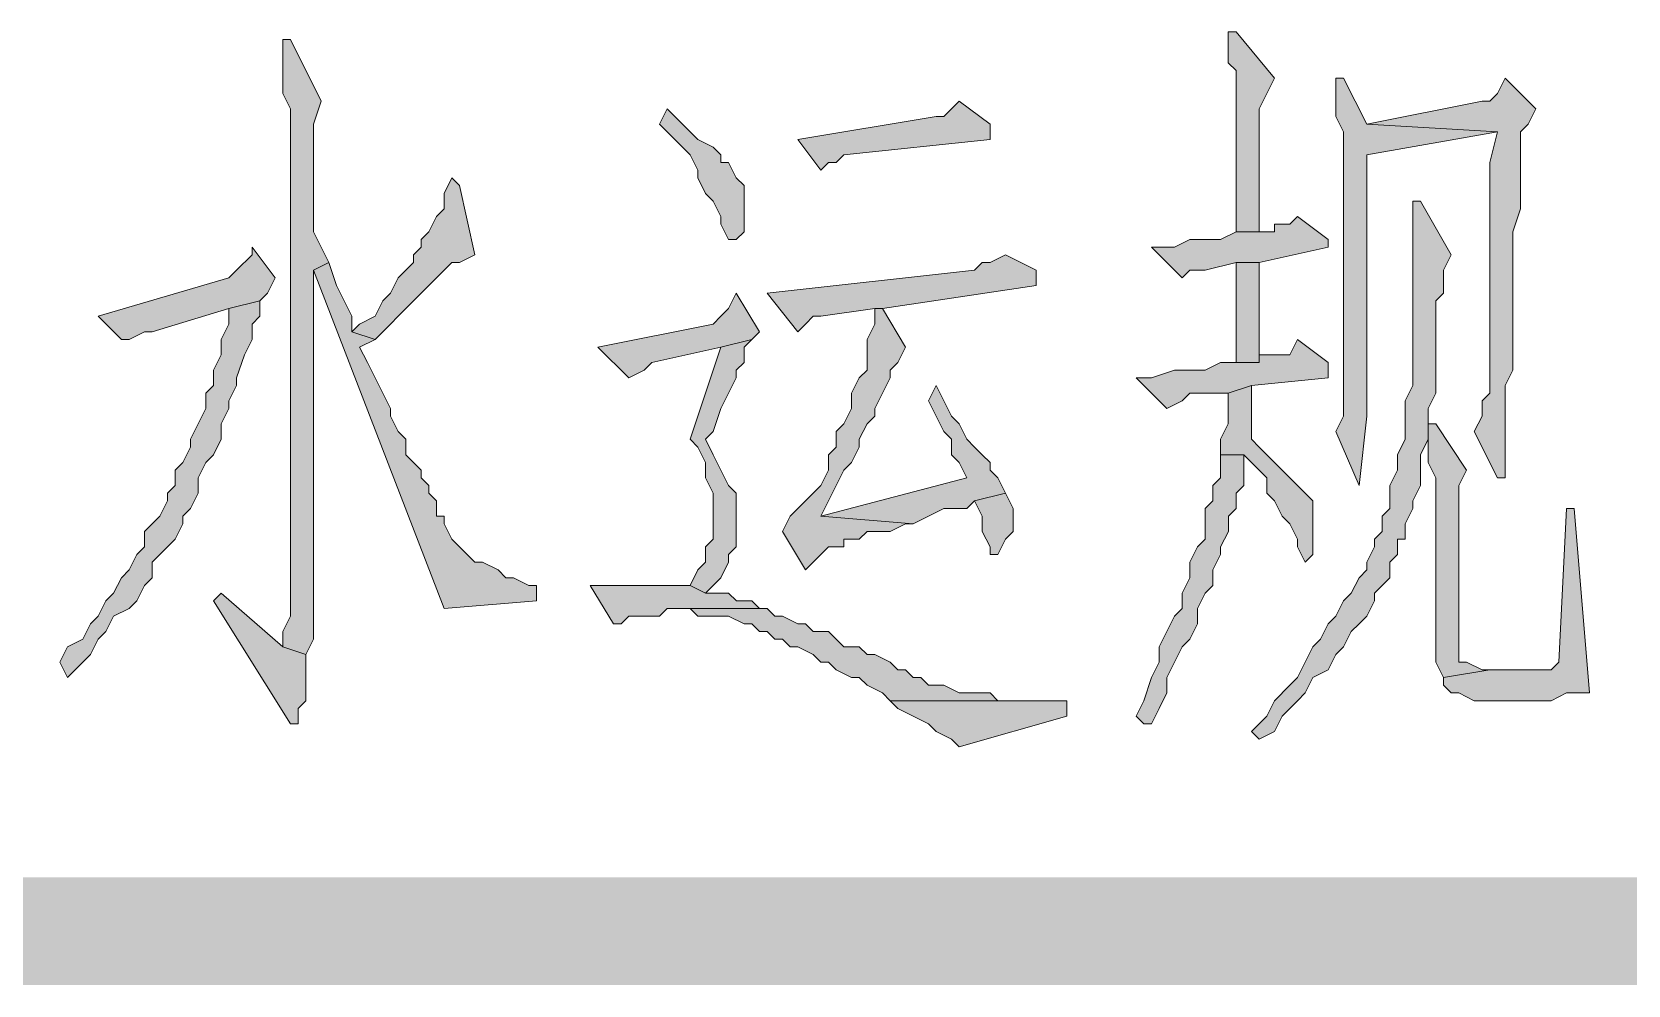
# Model space of a CAD drawing. Header units: millimetres. Extents: x 24 to 410, y 10 to 282.
# Drawn here: x 36.38 to 45.17, y 9.65 to 14.9 of the extents above; entities that cross this region are included whole.
import ezdxf

# ---------------------------------------------------------------- set-up
doc = ezdxf.new("R2010")
doc.units = ezdxf.units.MM

msp = doc.modelspace()

# ---------------------------------------------------------------- hatches: boundary and pattern name
h = msp.add_hatch(color=7)
h.dxf.hatch_style = 2
h.paths.add_polyline_path([(37.803667, 14.859), (37.761333, 14.859), (37.761333, 14.732), (37.761333, 14.562667), (37.803667, 14.478), (37.803667, 11.684), (37.761333, 11.599333), (37.761333, 11.514667), (37.888333, 11.472333), (37.930667, 11.557), (37.930667, 12.954), (37.930667, 13.081), (37.930667, 13.589), (38.015333, 13.631333), (37.973, 13.716), (37.930667, 13.800667), (37.930667, 14.393333), (37.973, 14.520333)])
h = msp.add_hatch(color=7)
h.dxf.hatch_style = 2
h.paths.add_polyline_path([(43.010667, 14.901333), (42.968333, 14.901333), (42.968333, 14.859), (42.968333, 14.732), (43.010667, 14.689667), (43.010667, 13.800667), (43.137667, 13.800667), (43.137667, 14.478), (43.18, 14.562667), (43.222333, 14.647333)])
h = msp.add_hatch(color=7)
h.dxf.hatch_style = 2
h.paths.add_polyline_path([(43.603333, 14.647333), (43.561, 14.647333), (43.561, 14.520333), (43.561, 14.435667), (43.603333, 14.351), (43.603333, 12.784667), (43.561, 12.7), (43.688, 12.403667), (43.730333, 12.784667), (43.730333, 14.224), (44.45, 14.351), (43.730333, 14.393333)])
h = msp.add_hatch(color=7)
h.dxf.hatch_style = 2
h.paths.add_polyline_path([(44.492333, 14.647333), (44.45, 14.562667), (44.407667, 14.520333), (44.365333, 14.520333), (43.730333, 14.393333), (44.45, 14.351), (44.407667, 14.181667), (44.407667, 12.911667), (44.365333, 12.869333), (44.365333, 12.784667), (44.323, 12.7), (44.45, 12.446), (44.492333, 12.446), (44.492333, 12.488333), (44.492333, 12.954), (44.534667, 13.038667), (44.534667, 13.800667), (44.577, 13.927667), (44.577, 14.351), (44.619333, 14.393333), (44.661667, 14.478)])
h = msp.add_hatch(color=7)
h.dxf.hatch_style = 2
h.paths.add_polyline_path([(41.486667, 14.520333), (41.444333, 14.478), (41.402, 14.435667), (41.359667, 14.435667), (40.597667, 14.308667), (40.724667, 14.139333), (40.767, 14.181667), (40.809333, 14.181667), (40.851667, 14.224), (41.656, 14.308667), (41.656, 14.393333)])
h = msp.add_hatch(color=7)
h.dxf.hatch_style = 2
h.paths.add_polyline_path([(39.878, 14.478), (39.835667, 14.393333), (39.878, 14.351), (39.962667, 14.266333), (40.005, 14.224), (40.047333, 14.139333), (40.047333, 14.097), (40.089667, 14.012333), (40.132, 13.97), (40.174333, 13.885333), (40.174333, 13.843), (40.216667, 13.758333), (40.259, 13.758333), (40.301333, 13.800667), (40.301333, 14.054667), (40.259, 14.097), (40.216667, 14.181667), (40.174333, 14.181667), (40.174333, 14.224), (40.132, 14.266333), (40.047333, 14.308667), (40.005, 14.351), (39.962667, 14.393333)])
h = msp.add_hatch(color=7)
h.dxf.hatch_style = 2
h.paths.add_polyline_path([(38.692702, 14.097), (38.650369, 14.012333), (38.650369, 13.927667), (38.608035, 13.885333), (38.565702, 13.800667), (38.523369, 13.758333), (38.523369, 13.716), (38.481035, 13.673667), (38.481035, 13.631333), (38.438702, 13.589), (38.396369, 13.546667), (38.354035, 13.462), (38.311702, 13.419667), (38.269369, 13.335), (38.184702, 13.292667), (38.142369, 13.250333), (38.269369, 13.208), (38.311702, 13.250333), (38.354035, 13.292667), (38.396369, 13.335), (38.438702, 13.377333), (38.481035, 13.419667), (38.523369, 13.462), (38.565702, 13.504333), (38.608035, 13.546667), (38.650369, 13.589), (38.692702, 13.631333), (38.735035, 13.631333), (38.819702, 13.673667), (38.735035, 14.054667)])
h = msp.add_hatch(color=7)
h.dxf.hatch_style = 2
h.paths.add_polyline_path([(44.026667, 13.97), (43.984333, 13.97), (43.984333, 13.885333), (43.984333, 12.954), (43.942, 12.869333), (43.942, 12.657667), (43.899667, 12.573), (43.899667, 12.488333), (43.857333, 12.403667), (43.857333, 12.276667), (43.815, 12.234333), (43.815, 12.192), (43.815, 12.149667), (43.772667, 12.107333), (43.772667, 12.065), (43.730333, 11.980333), (43.730333, 11.938), (43.688, 11.895667), (43.645667, 11.811), (43.603333, 11.768667), (43.561, 11.684), (43.518667, 11.641667), (43.476333, 11.557), (43.434, 11.514667), (43.391667, 11.43), (43.349333, 11.345333), (43.307, 11.303), (43.222333, 11.218333), (43.18, 11.133667), (43.095333, 11.049), (43.137667, 11.006667), (43.222333, 11.049), (43.264667, 11.133667), (43.349333, 11.218333), (43.391667, 11.260667), (43.434, 11.345333), (43.518667, 11.387667), (43.561, 11.472333), (43.603333, 11.514667), (43.645667, 11.599333), (43.688, 11.641667), (43.730333, 11.684), (43.772667, 11.768667), (43.772667, 11.811), (43.815, 11.853333), (43.857333, 11.895667), (43.857333, 11.980333), (43.899667, 12.022667), (43.899667, 12.107333), (43.942, 12.107333), (43.942, 12.192), (43.984333, 12.276667), (43.984333, 12.319), (44.026667, 12.403667), (44.026667, 12.573), (44.069, 12.657667), (44.069, 12.742333), (44.111333, 12.742333), (44.069, 12.742333), (44.069, 12.827), (44.111333, 12.911667), (44.111333, 13.419667), (44.153667, 13.462), (44.153667, 13.589), (44.196, 13.673667)])
h = msp.add_hatch(color=7)
h.dxf.hatch_style = 2
h.paths.add_polyline_path([(43.349333, 13.885333), (43.307, 13.843), (43.222333, 13.843), (43.222333, 13.800667), (43.010667, 13.800667), (42.926, 13.758333), (42.756667, 13.758333), (42.672, 13.716), (42.545, 13.716), (42.714333, 13.546667), (42.756667, 13.589), (42.841333, 13.589), (43.010667, 13.631333), (43.137667, 13.631333), (43.518667, 13.716), (43.518667, 13.758333)])
h = msp.add_hatch(color=7)
h.dxf.hatch_style = 2
h.paths.add_polyline_path([(37.592035, 13.716), (37.592035, 13.673667), (37.507369, 13.589), (37.465035, 13.546667), (36.745369, 13.335), (36.872369, 13.208), (36.914702, 13.208), (36.999369, 13.250333), (37.041702, 13.250333), (37.465035, 13.377333), (37.634369, 13.419667), (37.676702, 13.462), (37.719035, 13.546667)])
h = msp.add_hatch(color=7)
h.dxf.hatch_style = 2
h.paths.add_polyline_path([(38.015333, 13.631333), (37.930667, 13.589), (38.650333, 11.726333), (39.158333, 11.768667), (39.158333, 11.853333), (39.116, 11.853333), (39.031333, 11.895667), (38.989, 11.895667), (38.946667, 11.938), (38.862, 11.980333), (38.819667, 11.980333), (38.777333, 12.022667), (38.735, 12.065), (38.692667, 12.107333), (38.650333, 12.192), (38.650333, 12.234333), (38.608, 12.234333), (38.608, 12.319), (38.565667, 12.361333), (38.565667, 12.403667), (38.523333, 12.446), (38.523333, 12.488333), (38.481, 12.530667), (38.438667, 12.573), (38.438667, 12.657667), (38.396333, 12.7), (38.354, 12.784667), (38.354, 12.827), (38.311667, 12.911667), (38.269333, 12.996333), (38.227, 13.081), (38.184667, 13.165667), (38.269333, 13.208), (38.142333, 13.250333), (38.142333, 13.335), (38.1, 13.419667), (38.057667, 13.504333)])
h = msp.add_hatch(color=7)
h.dxf.hatch_style = 2
h.paths.add_polyline_path([(41.740631, 13.673667), (41.655965, 13.631333), (41.613631, 13.631333), (41.571298, 13.589), (40.428298, 13.462), (40.597631, 13.250333), (40.639965, 13.292667), (40.682298, 13.335), (40.724631, 13.335), (41.020965, 13.377333), (41.063298, 13.377333), (41.909965, 13.504333), (41.909965, 13.589)])
h = msp.add_hatch(color=7)
h.dxf.hatch_style = 2
h.paths.add_polyline_path([(43.137667, 13.631333), (43.010667, 13.631333), (43.010667, 13.546667), (43.010667, 13.081), (43.137667, 13.081)])
h = msp.add_hatch(color=7)
h.dxf.hatch_style = 2
h.paths.add_polyline_path([(40.259, 13.462), (40.216667, 13.377333), (40.174333, 13.335), (40.132, 13.292667), (39.497, 13.165667), (39.666333, 12.996333), (39.751, 13.038667), (39.793333, 13.081), (40.174333, 13.165667), (40.343667, 13.208), (40.386, 13.250333)])
h = msp.add_hatch(color=7)
h.dxf.hatch_style = 2
h.paths.add_polyline_path([(37.634369, 13.419667), (37.465035, 13.377333), (37.465035, 13.292667), (37.422702, 13.208), (37.422702, 13.123333), (37.380369, 13.038667), (37.380369, 12.954), (37.338035, 12.911667), (37.338035, 12.827), (37.295702, 12.742333), (37.253369, 12.657667), (37.253369, 12.615333), (37.211035, 12.530667), (37.168702, 12.488333), (37.168702, 12.403667), (37.126369, 12.361333), (37.126369, 12.319), (37.084035, 12.234333), (37.041702, 12.192), (36.999369, 12.149667), (36.999369, 12.065), (36.957035, 12.022667), (36.914702, 11.938), (36.872369, 11.895667), (36.830035, 11.811), (36.787702, 11.768667), (36.745369, 11.684), (36.703035, 11.641667), (36.660702, 11.557), (36.576035, 11.514667), (36.533702, 11.43), (36.576035, 11.345333), (36.660702, 11.43), (36.703035, 11.472333), (36.745369, 11.557), (36.787702, 11.599333), (36.830035, 11.684), (36.914702, 11.726333), (36.957035, 11.768667), (36.999369, 11.853333), (37.041702, 11.895667), (37.041702, 11.980333), (37.084035, 12.022667), (37.126369, 12.065), (37.168702, 12.107333), (37.211035, 12.192), (37.211035, 12.234333), (37.253369, 12.276667), (37.295702, 12.361333), (37.295702, 12.446), (37.338035, 12.530667), (37.380369, 12.573), (37.422702, 12.657667), (37.422702, 12.742333), (37.465035, 12.827), (37.465035, 12.869333), (37.507369, 12.954), (37.507369, 12.996333), (37.549702, 13.123333), (37.592035, 13.208), (37.592035, 13.292667), (37.634369, 13.335)])
h = msp.add_hatch(color=7)
h.dxf.hatch_style = 2
h.paths.add_polyline_path([(41.063333, 13.377333), (41.021, 13.377333), (41.021, 13.292667), (40.978667, 13.208), (40.978667, 13.038667), (40.936333, 12.996333), (40.894, 12.911667), (40.894, 12.827), (40.851667, 12.742333), (40.809333, 12.7), (40.809333, 12.615333), (40.767, 12.573), (40.767, 12.488333), (40.724667, 12.403667), (40.682333, 12.361333), (40.64, 12.319), (40.597667, 12.276667), (40.555333, 12.234333), (40.513, 12.149667), (40.64, 11.938), (40.724667, 12.022667), (40.767, 12.065), (40.809333, 12.065), (40.851667, 12.065), (40.851667, 12.107333), (40.936333, 12.107333), (40.978667, 12.149667), (41.105667, 12.149667), (41.190333, 12.192), (41.232667, 12.192), (40.724667, 12.234333), (40.767, 12.319), (40.809333, 12.403667), (40.851667, 12.488333), (40.894, 12.530667), (40.936333, 12.615333), (40.936333, 12.657667), (40.978667, 12.742333), (41.021, 12.784667), (41.021, 12.827), (41.063333, 12.911667), (41.105667, 12.996333), (41.105667, 13.038667), (41.148, 13.081), (41.190333, 13.165667)])
h = msp.add_hatch(color=7)
h.dxf.hatch_style = 2
h.paths.add_polyline_path([(40.343667, 13.208), (40.174333, 13.165667), (40.005, 12.657667), (40.047333, 12.615333), (40.089667, 12.530667), (40.089667, 12.446), (40.132, 12.361333), (40.132, 12.107333), (40.089667, 12.065), (40.089667, 11.980333), (40.047333, 11.938), (40.005, 11.853333), (40.089667, 11.811), (40.132, 11.853333), (40.174333, 11.895667), (40.216667, 11.980333), (40.216667, 12.022667), (40.259, 12.065), (40.259, 12.361333), (40.216667, 12.403667), (40.174333, 12.488333), (40.132, 12.573), (40.089667, 12.657667), (40.132, 12.7), (40.174333, 12.827), (40.216667, 12.911667), (40.259, 12.996333), (40.259, 13.038667), (40.301333, 13.081), (40.301333, 13.165667)])
h = msp.add_hatch(color=7)
h.dxf.hatch_style = 2
h.paths.add_polyline_path([(43.349333, 13.208), (43.307, 13.123333), (43.137667, 13.123333), (43.137667, 13.081), (42.926, 13.081), (42.841333, 13.038667), (42.672, 13.038667), (42.545, 12.996333), (42.460333, 12.996333), (42.629667, 12.827), (42.714333, 12.869333), (42.756667, 12.911667), (42.968333, 12.911667), (43.095333, 12.954), (43.518667, 12.996333), (43.518667, 13.081)])
h = msp.add_hatch(color=7)
h.dxf.hatch_style = 2
h.paths.add_polyline_path([(41.359667, 12.954), (41.317333, 12.869333), (41.359667, 12.784667), (41.402, 12.7), (41.444333, 12.657667), (41.444333, 12.573), (41.486667, 12.530667), (41.529, 12.446), (40.724667, 12.234333), (41.232667, 12.192), (41.317333, 12.234333), (41.402, 12.276667), (41.529, 12.276667), (41.571333, 12.319), (41.740667, 12.361333), (41.698333, 12.446), (41.656, 12.488333), (41.656, 12.530667), (41.613667, 12.573), (41.571333, 12.615333), (41.529, 12.657667), (41.486667, 12.742333), (41.444333, 12.784667), (41.402, 12.869333)])
h = msp.add_hatch(color=7)
h.dxf.hatch_style = 2
h.paths.add_polyline_path([(43.095333, 12.954), (42.968333, 12.911667), (42.968333, 12.742333), (42.926, 12.657667), (42.926, 12.573), (43.053, 12.573), (43.137667, 12.488333), (43.18, 12.446), (43.18, 12.361333), (43.222333, 12.319), (43.264667, 12.234333), (43.307, 12.192), (43.349333, 12.107333), (43.349333, 12.065), (43.391667, 11.980333), (43.434, 12.022667), (43.434, 12.319), (43.391667, 12.361333), (43.349333, 12.403667), (43.307, 12.446), (43.222333, 12.530667), (43.137667, 12.615333), (43.095333, 12.657667)])
h = msp.add_hatch(color=7)
h.dxf.hatch_style = 2
h.paths.add_polyline_path([(44.111333, 12.742333), (44.069, 12.742333), (44.069, 12.7), (44.069, 12.530667), (44.111333, 12.446), (44.111333, 11.43), (44.153667, 11.345333), (44.407667, 11.387667), (44.365333, 11.387667), (44.280667, 11.43), (44.238333, 11.43), (44.238333, 11.514667), (44.238333, 12.276667), (44.238333, 12.319), (44.238333, 12.403667), (44.280667, 12.488333)])
h = msp.add_hatch(color=7)
h.dxf.hatch_style = 2
h.paths.add_polyline_path([(42.926035, 12.573), (42.926035, 12.446), (42.883702, 12.403667), (42.883702, 12.319), (42.841369, 12.276667), (42.841369, 12.107333), (42.799035, 12.065), (42.756702, 11.980333), (42.756702, 11.895667), (42.714369, 11.811), (42.714369, 11.726333), (42.672035, 11.684), (42.629702, 11.599333), (42.587369, 11.514667), (42.587369, 11.43), (42.545035, 11.345333), (42.502702, 11.218333), (42.460369, 11.133667), (42.502702, 11.091333), (42.545035, 11.091333), (42.587369, 11.176), (42.629702, 11.260667), (42.629702, 11.345333), (42.672035, 11.43), (42.714369, 11.514667), (42.756702, 11.557), (42.799035, 11.641667), (42.799035, 11.726333), (42.841369, 11.811), (42.883702, 11.853333), (42.883702, 11.938), (42.926035, 12.022667), (42.926035, 12.065), (42.968369, 12.149667), (42.968369, 12.234333), (43.010702, 12.276667), (43.010702, 12.361333), (43.053035, 12.403667), (43.053035, 12.573)])
h = msp.add_hatch(color=7)
h.dxf.hatch_style = 2
h.paths.add_polyline_path([(41.740631, 12.361333), (41.571298, 12.319), (41.613631, 12.234333), (41.613631, 12.149667), (41.655965, 12.065), (41.655965, 12.022667), (41.698298, 12.022667), (41.740631, 12.107333), (41.782965, 12.149667), (41.782965, 12.276667)])
h = msp.add_hatch(color=7)
h.dxf.hatch_style = 2
h.paths.add_polyline_path([(44.873333, 12.276667), (44.831, 12.276667), (44.788667, 11.43), (44.746333, 11.387667), (44.407667, 11.387667), (44.153667, 11.345333), (44.153667, 11.303), (44.196, 11.260667), (44.238333, 11.260667), (44.323, 11.218333), (44.746333, 11.218333), (44.831, 11.260667), (44.958, 11.260667)])
h = msp.add_hatch(color=7)
h.dxf.hatch_style = 2
h.paths.add_polyline_path([(37.422667, 11.811), (37.380333, 11.768667), (37.803667, 11.091333), (37.846, 11.091333), (37.846, 11.176), (37.888333, 11.218333), (37.888333, 11.472333), (37.761333, 11.514667)])
h = msp.add_hatch(color=7)
h.dxf.hatch_style = 2
h.paths.add_polyline_path([(39.751035, 11.853333), (39.454702, 11.853333), (39.581702, 11.641667), (39.624035, 11.641667), (39.666369, 11.684), (39.835702, 11.684), (39.878035, 11.726333), (40.428369, 11.726333), (40.386035, 11.726333), (40.343702, 11.768667), (40.259035, 11.768667), (40.216702, 11.811), (40.089702, 11.811), (40.005035, 11.853333)])
h = msp.add_hatch(color=7)
h.dxf.hatch_style = 2
h.paths.add_polyline_path([(40.428333, 11.726333), (39.920333, 11.726333), (40.005, 11.726333), (40.047333, 11.684), (40.216667, 11.684), (40.301333, 11.641667), (40.343667, 11.641667), (40.386, 11.599333), (40.428333, 11.599333), (40.470667, 11.557), (40.513, 11.557), (40.555333, 11.514667), (40.597667, 11.514667), (40.682333, 11.472333), (40.724667, 11.43), (40.767, 11.43), (40.809333, 11.387667), (40.894, 11.345333), (40.936333, 11.345333), (40.978667, 11.303), (41.063333, 11.260667), (41.105667, 11.218333), (41.952333, 11.218333), (41.867667, 11.218333), (41.698333, 11.218333), (41.656, 11.260667), (41.486667, 11.260667), (41.402, 11.303), (41.317333, 11.303), (41.275, 11.345333), (41.232667, 11.345333), (41.190333, 11.387667), (41.148, 11.387667), (41.105667, 11.43), (41.021, 11.472333), (40.978667, 11.472333), (40.936333, 11.514667), (40.851667, 11.514667), (40.809333, 11.557), (40.767, 11.599333), (40.682333, 11.599333), (40.64, 11.641667), (40.597667, 11.641667), (40.513, 11.684), (40.470667, 11.684)])
h = msp.add_hatch(color=7)
h.dxf.hatch_style = 2
h.paths.add_polyline_path([(42.079333, 11.218333), (41.105667, 11.218333), (41.148, 11.176), (41.232667, 11.133667), (41.317333, 11.091333), (41.359667, 11.049), (41.444333, 11.006667), (41.486667, 10.964333), (42.079333, 11.133667)])
h = msp.add_hatch(color=7)
h.dxf.hatch_style = 2
h.paths.add_polyline_path([(30.395333, 10.244667), (29.802667, 9.652), (409.786667, 10.244667)])
h = msp.add_hatch(color=7)
h.dxf.hatch_style = 2
h.paths.add_polyline_path([(29.802667, 9.652), (409.786667, 10.244667), (410.379333, 9.652)])

# ---------------------------------------------------------------- linework, layer by layer
at = {"color": 7, "lineweight": 0}
for points in [[(37.803667, 14.859), (37.761333, 14.859), (37.761333, 14.732), (37.761333, 14.562667), (37.803667, 14.478), (37.803667, 11.684), (37.761333, 11.599333), (37.761333, 11.514667), (37.888333, 11.472333), (37.930667, 11.557), (37.930667, 12.954), (37.930667, 13.081), (37.930667, 13.589), (38.015333, 13.631333), (37.973, 13.716), (37.930667, 13.800667), (37.930667, 14.393333), (37.973, 14.520333)], [(43.010667, 14.901333), (42.968333, 14.901333), (42.968333, 14.859), (42.968333, 14.732), (43.010667, 14.689667), (43.010667, 13.800667), (43.137667, 13.800667), (43.137667, 14.478), (43.18, 14.562667), (43.222333, 14.647333)], [(43.603333, 14.647333), (43.561, 14.647333), (43.561, 14.520333), (43.561, 14.435667), (43.603333, 14.351), (43.603333, 12.784667), (43.561, 12.7), (43.688, 12.403667), (43.730333, 12.784667), (43.730333, 14.224), (44.45, 14.351), (43.730333, 14.393333)], [(44.492333, 14.647333), (44.45, 14.562667), (44.407667, 14.520333), (44.365333, 14.520333), (43.730333, 14.393333), (44.45, 14.351), (44.407667, 14.181667), (44.407667, 12.911667), (44.365333, 12.869333), (44.365333, 12.784667), (44.323, 12.7), (44.45, 12.446), (44.492333, 12.446), (44.492333, 12.488333), (44.492333, 12.954), (44.534667, 13.038667), (44.534667, 13.800667), (44.577, 13.927667), (44.577, 14.351), (44.619333, 14.393333), (44.661667, 14.478)], [(41.486667, 14.520333), (41.444333, 14.478), (41.402, 14.435667), (41.359667, 14.435667), (40.597667, 14.308667), (40.724667, 14.139333), (40.767, 14.181667), (40.809333, 14.181667), (40.851667, 14.224), (41.656, 14.308667), (41.656, 14.393333)], [(39.878, 14.478), (39.835667, 14.393333), (39.878, 14.351), (39.962667, 14.266333), (40.005, 14.224), (40.047333, 14.139333), (40.047333, 14.097), (40.089667, 14.012333), (40.132, 13.97), (40.174333, 13.885333), (40.174333, 13.843), (40.216667, 13.758333), (40.259, 13.758333), (40.301333, 13.800667), (40.301333, 14.054667), (40.259, 14.097), (40.216667, 14.181667), (40.174333, 14.181667), (40.174333, 14.224), (40.132, 14.266333), (40.047333, 14.308667), (40.005, 14.351), (39.962667, 14.393333)], [(38.692702, 14.097), (38.650369, 14.012333), (38.650369, 13.927667), (38.608035, 13.885333), (38.565702, 13.800667), (38.523369, 13.758333), (38.523369, 13.716), (38.481035, 13.673667), (38.481035, 13.631333), (38.438702, 13.589), (38.396369, 13.546667), (38.354035, 13.462), (38.311702, 13.419667), (38.269369, 13.335), (38.184702, 13.292667), (38.142369, 13.250333), (38.269369, 13.208), (38.311702, 13.250333), (38.354035, 13.292667), (38.396369, 13.335), (38.438702, 13.377333), (38.481035, 13.419667), (38.523369, 13.462), (38.565702, 13.504333), (38.608035, 13.546667), (38.650369, 13.589), (38.692702, 13.631333), (38.735035, 13.631333), (38.819702, 13.673667), (38.735035, 14.054667)], [(44.026667, 13.97), (43.984333, 13.97), (43.984333, 13.885333), (43.984333, 12.954), (43.942, 12.869333), (43.942, 12.657667), (43.899667, 12.573), (43.899667, 12.488333), (43.857333, 12.403667), (43.857333, 12.276667), (43.815, 12.234333), (43.815, 12.192), (43.815, 12.149667), (43.772667, 12.107333), (43.772667, 12.065), (43.730333, 11.980333), (43.730333, 11.938), (43.688, 11.895667), (43.645667, 11.811), (43.603333, 11.768667), (43.561, 11.684), (43.518667, 11.641667), (43.476333, 11.557), (43.434, 11.514667), (43.391667, 11.43), (43.349333, 11.345333), (43.307, 11.303), (43.222333, 11.218333), (43.18, 11.133667), (43.095333, 11.049), (43.137667, 11.006667), (43.222333, 11.049), (43.264667, 11.133667), (43.349333, 11.218333), (43.391667, 11.260667), (43.434, 11.345333), (43.518667, 11.387667), (43.561, 11.472333), (43.603333, 11.514667), (43.645667, 11.599333), (43.688, 11.641667), (43.730333, 11.684), (43.772667, 11.768667), (43.772667, 11.811), (43.815, 11.853333), (43.857333, 11.895667), (43.857333, 11.980333), (43.899667, 12.022667), (43.899667, 12.107333), (43.942, 12.107333), (43.942, 12.192), (43.984333, 12.276667), (43.984333, 12.319), (44.026667, 12.403667), (44.026667, 12.573), (44.069, 12.657667), (44.069, 12.742333), (44.111333, 12.742333), (44.069, 12.742333), (44.069, 12.827), (44.111333, 12.911667), (44.111333, 13.419667), (44.153667, 13.462), (44.153667, 13.589), (44.196, 13.673667)], [(43.349333, 13.885333), (43.307, 13.843), (43.222333, 13.843), (43.222333, 13.800667), (43.010667, 13.800667), (42.926, 13.758333), (42.756667, 13.758333), (42.672, 13.716), (42.545, 13.716), (42.714333, 13.546667), (42.756667, 13.589), (42.841333, 13.589), (43.010667, 13.631333), (43.137667, 13.631333), (43.518667, 13.716), (43.518667, 13.758333)], [(37.592035, 13.716), (37.592035, 13.673667), (37.507369, 13.589), (37.465035, 13.546667), (36.745369, 13.335), (36.872369, 13.208), (36.914702, 13.208), (36.999369, 13.250333), (37.041702, 13.250333), (37.465035, 13.377333), (37.634369, 13.419667), (37.676702, 13.462), (37.719035, 13.546667)], [(38.015333, 13.631333), (37.930667, 13.589), (38.650333, 11.726333), (39.158333, 11.768667), (39.158333, 11.853333), (39.116, 11.853333), (39.031333, 11.895667), (38.989, 11.895667), (38.946667, 11.938), (38.862, 11.980333), (38.819667, 11.980333), (38.777333, 12.022667), (38.735, 12.065), (38.692667, 12.107333), (38.650333, 12.192), (38.650333, 12.234333), (38.608, 12.234333), (38.608, 12.319), (38.565667, 12.361333), (38.565667, 12.403667), (38.523333, 12.446), (38.523333, 12.488333), (38.481, 12.530667), (38.438667, 12.573), (38.438667, 12.657667), (38.396333, 12.7), (38.354, 12.784667), (38.354, 12.827), (38.311667, 12.911667), (38.269333, 12.996333), (38.227, 13.081), (38.184667, 13.165667), (38.269333, 13.208), (38.142333, 13.250333), (38.142333, 13.335), (38.1, 13.419667), (38.057667, 13.504333)], [(41.740631, 13.673667), (41.655965, 13.631333), (41.613631, 13.631333), (41.571298, 13.589), (40.428298, 13.462), (40.597631, 13.250333), (40.639965, 13.292667), (40.682298, 13.335), (40.724631, 13.335), (41.020965, 13.377333), (41.063298, 13.377333), (41.909965, 13.504333), (41.909965, 13.589)], [(43.137667, 13.631333), (43.010667, 13.631333), (43.010667, 13.546667), (43.010667, 13.081), (43.137667, 13.081)], [(40.259, 13.462), (40.216667, 13.377333), (40.174333, 13.335), (40.132, 13.292667), (39.497, 13.165667), (39.666333, 12.996333), (39.751, 13.038667), (39.793333, 13.081), (40.174333, 13.165667), (40.343667, 13.208), (40.386, 13.250333)], [(37.634369, 13.419667), (37.465035, 13.377333), (37.465035, 13.292667), (37.422702, 13.208), (37.422702, 13.123333), (37.380369, 13.038667), (37.380369, 12.954), (37.338035, 12.911667), (37.338035, 12.827), (37.295702, 12.742333), (37.253369, 12.657667), (37.253369, 12.615333), (37.211035, 12.530667), (37.168702, 12.488333), (37.168702, 12.403667), (37.126369, 12.361333), (37.126369, 12.319), (37.084035, 12.234333), (37.041702, 12.192), (36.999369, 12.149667), (36.999369, 12.065), (36.957035, 12.022667), (36.914702, 11.938), (36.872369, 11.895667), (36.830035, 11.811), (36.787702, 11.768667), (36.745369, 11.684), (36.703035, 11.641667), (36.660702, 11.557), (36.576035, 11.514667), (36.533702, 11.43), (36.576035, 11.345333), (36.660702, 11.43), (36.703035, 11.472333), (36.745369, 11.557), (36.787702, 11.599333), (36.830035, 11.684), (36.914702, 11.726333), (36.957035, 11.768667), (36.999369, 11.853333), (37.041702, 11.895667), (37.041702, 11.980333), (37.084035, 12.022667), (37.126369, 12.065), (37.168702, 12.107333), (37.211035, 12.192), (37.211035, 12.234333), (37.253369, 12.276667), (37.295702, 12.361333), (37.295702, 12.446), (37.338035, 12.530667), (37.380369, 12.573), (37.422702, 12.657667), (37.422702, 12.742333), (37.465035, 12.827), (37.465035, 12.869333), (37.507369, 12.954), (37.507369, 12.996333), (37.549702, 13.123333), (37.592035, 13.208), (37.592035, 13.292667), (37.634369, 13.335)], [(41.063333, 13.377333), (41.021, 13.377333), (41.021, 13.292667), (40.978667, 13.208), (40.978667, 13.038667), (40.936333, 12.996333), (40.894, 12.911667), (40.894, 12.827), (40.851667, 12.742333), (40.809333, 12.7), (40.809333, 12.615333), (40.767, 12.573), (40.767, 12.488333), (40.724667, 12.403667), (40.682333, 12.361333), (40.64, 12.319), (40.597667, 12.276667), (40.555333, 12.234333), (40.513, 12.149667), (40.64, 11.938), (40.724667, 12.022667), (40.767, 12.065), (40.809333, 12.065), (40.851667, 12.065), (40.851667, 12.107333), (40.936333, 12.107333), (40.978667, 12.149667), (41.105667, 12.149667), (41.190333, 12.192), (41.232667, 12.192), (40.724667, 12.234333), (40.767, 12.319), (40.809333, 12.403667), (40.851667, 12.488333), (40.894, 12.530667), (40.936333, 12.615333), (40.936333, 12.657667), (40.978667, 12.742333), (41.021, 12.784667), (41.021, 12.827), (41.063333, 12.911667), (41.105667, 12.996333), (41.105667, 13.038667), (41.148, 13.081), (41.190333, 13.165667)], [(40.343667, 13.208), (40.174333, 13.165667), (40.005, 12.657667), (40.047333, 12.615333), (40.089667, 12.530667), (40.089667, 12.446), (40.132, 12.361333), (40.132, 12.107333), (40.089667, 12.065), (40.089667, 11.980333), (40.047333, 11.938), (40.005, 11.853333), (40.089667, 11.811), (40.132, 11.853333), (40.174333, 11.895667), (40.216667, 11.980333), (40.216667, 12.022667), (40.259, 12.065), (40.259, 12.361333), (40.216667, 12.403667), (40.174333, 12.488333), (40.132, 12.573), (40.089667, 12.657667), (40.132, 12.7), (40.174333, 12.827), (40.216667, 12.911667), (40.259, 12.996333), (40.259, 13.038667), (40.301333, 13.081), (40.301333, 13.165667)], [(43.349333, 13.208), (43.307, 13.123333), (43.137667, 13.123333), (43.137667, 13.081), (42.926, 13.081), (42.841333, 13.038667), (42.672, 13.038667), (42.545, 12.996333), (42.460333, 12.996333), (42.629667, 12.827), (42.714333, 12.869333), (42.756667, 12.911667), (42.968333, 12.911667), (43.095333, 12.954), (43.518667, 12.996333), (43.518667, 13.081)], [(41.359667, 12.954), (41.317333, 12.869333), (41.359667, 12.784667), (41.402, 12.7), (41.444333, 12.657667), (41.444333, 12.573), (41.486667, 12.530667), (41.529, 12.446), (40.724667, 12.234333), (41.232667, 12.192), (41.317333, 12.234333), (41.402, 12.276667), (41.529, 12.276667), (41.571333, 12.319), (41.740667, 12.361333), (41.698333, 12.446), (41.656, 12.488333), (41.656, 12.530667), (41.613667, 12.573), (41.571333, 12.615333), (41.529, 12.657667), (41.486667, 12.742333), (41.444333, 12.784667), (41.402, 12.869333)], [(43.095333, 12.954), (42.968333, 12.911667), (42.968333, 12.742333), (42.926, 12.657667), (42.926, 12.573), (43.053, 12.573), (43.137667, 12.488333), (43.18, 12.446), (43.18, 12.361333), (43.222333, 12.319), (43.264667, 12.234333), (43.307, 12.192), (43.349333, 12.107333), (43.349333, 12.065), (43.391667, 11.980333), (43.434, 12.022667), (43.434, 12.319), (43.391667, 12.361333), (43.349333, 12.403667), (43.307, 12.446), (43.222333, 12.530667), (43.137667, 12.615333), (43.095333, 12.657667)], [(44.111333, 12.742333), (44.069, 12.742333), (44.069, 12.7), (44.069, 12.530667), (44.111333, 12.446), (44.111333, 11.43), (44.153667, 11.345333), (44.407667, 11.387667), (44.365333, 11.387667), (44.280667, 11.43), (44.238333, 11.43), (44.238333, 11.514667), (44.238333, 12.276667), (44.238333, 12.319), (44.238333, 12.403667), (44.280667, 12.488333)], [(42.926035, 12.573), (42.926035, 12.446), (42.883702, 12.403667), (42.883702, 12.319), (42.841369, 12.276667), (42.841369, 12.107333), (42.799035, 12.065), (42.756702, 11.980333), (42.756702, 11.895667), (42.714369, 11.811), (42.714369, 11.726333), (42.672035, 11.684), (42.629702, 11.599333), (42.587369, 11.514667), (42.587369, 11.43), (42.545035, 11.345333), (42.502702, 11.218333), (42.460369, 11.133667), (42.502702, 11.091333), (42.545035, 11.091333), (42.587369, 11.176), (42.629702, 11.260667), (42.629702, 11.345333), (42.672035, 11.43), (42.714369, 11.514667), (42.756702, 11.557), (42.799035, 11.641667), (42.799035, 11.726333), (42.841369, 11.811), (42.883702, 11.853333), (42.883702, 11.938), (42.926035, 12.022667), (42.926035, 12.065), (42.968369, 12.149667), (42.968369, 12.234333), (43.010702, 12.276667), (43.010702, 12.361333), (43.053035, 12.403667), (43.053035, 12.573)], [(41.740631, 12.361333), (41.571298, 12.319), (41.613631, 12.234333), (41.613631, 12.149667), (41.655965, 12.065), (41.655965, 12.022667), (41.698298, 12.022667), (41.740631, 12.107333), (41.782965, 12.149667), (41.782965, 12.276667)], [(44.873333, 12.276667), (44.831, 12.276667), (44.788667, 11.43), (44.746333, 11.387667), (44.407667, 11.387667), (44.153667, 11.345333), (44.153667, 11.303), (44.196, 11.260667), (44.238333, 11.260667), (44.323, 11.218333), (44.746333, 11.218333), (44.831, 11.260667), (44.958, 11.260667)], [(37.422667, 11.811), (37.380333, 11.768667), (37.803667, 11.091333), (37.846, 11.091333), (37.846, 11.176), (37.888333, 11.218333), (37.888333, 11.472333), (37.761333, 11.514667)], [(39.751035, 11.853333), (39.454702, 11.853333), (39.581702, 11.641667), (39.624035, 11.641667), (39.666369, 11.684), (39.835702, 11.684), (39.878035, 11.726333), (40.428369, 11.726333), (40.386035, 11.726333), (40.343702, 11.768667), (40.259035, 11.768667), (40.216702, 11.811), (40.089702, 11.811), (40.005035, 11.853333)], [(40.428333, 11.726333), (39.920333, 11.726333), (40.005, 11.726333), (40.047333, 11.684), (40.216667, 11.684), (40.301333, 11.641667), (40.343667, 11.641667), (40.386, 11.599333), (40.428333, 11.599333), (40.470667, 11.557), (40.513, 11.557), (40.555333, 11.514667), (40.597667, 11.514667), (40.682333, 11.472333), (40.724667, 11.43), (40.767, 11.43), (40.809333, 11.387667), (40.894, 11.345333), (40.936333, 11.345333), (40.978667, 11.303), (41.063333, 11.260667), (41.105667, 11.218333), (41.952333, 11.218333), (41.867667, 11.218333), (41.698333, 11.218333), (41.656, 11.260667), (41.486667, 11.260667), (41.402, 11.303), (41.317333, 11.303), (41.275, 11.345333), (41.232667, 11.345333), (41.190333, 11.387667), (41.148, 11.387667), (41.105667, 11.43), (41.021, 11.472333), (40.978667, 11.472333), (40.936333, 11.514667), (40.851667, 11.514667), (40.809333, 11.557), (40.767, 11.599333), (40.682333, 11.599333), (40.64, 11.641667), (40.597667, 11.641667), (40.513, 11.684), (40.470667, 11.684)], [(42.079333, 11.218333), (41.105667, 11.218333), (41.148, 11.176), (41.232667, 11.133667), (41.317333, 11.091333), (41.359667, 11.049), (41.444333, 11.006667), (41.486667, 10.964333), (42.079333, 11.133667)]]:
    msp.add_lwpolyline(points, close=True, dxfattribs=at)

doc.saveas('drawing.dxf')
